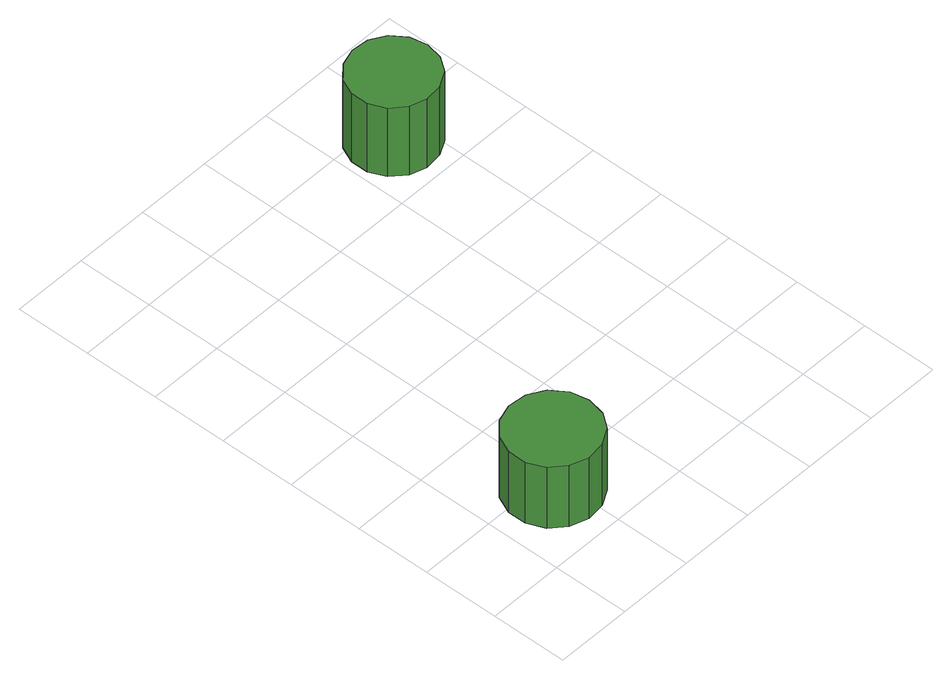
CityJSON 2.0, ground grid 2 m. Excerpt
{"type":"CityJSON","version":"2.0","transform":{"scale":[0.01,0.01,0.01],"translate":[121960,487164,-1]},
"CityObjects":{
"tree1":{"type":"SolitaryVegetationObject","attributes":{"function":"something"},"geometry":[{"type":"MultiSurface","lod":"1","boundaries":[[[0,1,2,3,4,5,6,7,8,9,10,11,12,13,14]],[[15,16,17,18,19,20,21,22,23,24,25,26,27,28,29]],[[0,29,28,1]],[[1,28,27,2]],[[2,27,26,3]],[[3,26,25,4]],[[4,25,24,5]],[[5,24,23,6]],[[6,23,22,7]],[[7,22,21,8]],[[8,21,20,9]],[[9,20,19,10]],[[10,19,18,11]],[[11,18,17,12]],[[12,17,16,13]],[[13,16,15,14]],[[14,15,29,0]]]}]},
"tree2":{"type":"SolitaryVegetationObject","attributes":{"function":"something"},"geometry":[{"type":"MultiSurface","lod":"1","boundaries":[[[30,31,32,33,34,35,36,37,38,39,40,41,42,43,44]],[[45,46,47,48,49,50,51,52,53,54,55,56,57,58,59]],[[30,59,58,31]],[[31,58,57,32]],[[32,57,56,33]],[[33,56,55,34]],[[34,55,54,35]],[[35,54,53,36]],[[36,53,52,37]],[[37,52,51,38]],[[38,51,50,39]],[[39,50,49,40]],[[40,49,48,41]],[[41,48,47,42]],[[42,47,46,43]],[[43,46,45,44]],[[44,45,59,30]]]}]},
"tree3":{"type":"SolitaryVegetationObject","attributes":{"function":"something"}}
},
"vertices":[
[291,168,253],[281,216,253],[252,256,253],[209,281,253],[160,286,253],[113,271,253],[76,238,253],[56,192,253],[56,143,253],[76,98,253],[113,65,253],[160,49,253],[209,55,253],[252,79,253],[281,119,253],[281,119,64],[252,79,64],[209,55,64],[160,49,64],[113,65,64],[76,98,64],[56,143,64],[56,192,64],[76,238,64],[113,271,64],[160,286,64],[209,281,64],[252,256,64],[281,216,64],[291,168,64],
[843,1143,277],[833,1189,277],[806,1226,277],[765,1250,277],[719,1254,277],[675,1240,277],[640,1209,277],[621,1166,277],[621,1120,277],[640,1077,277],[675,1046,277],[719,1032,277],[765,1037,277],[806,1060,277],[833,1098,277],[833,1098,65],[806,1060,65],[765,1037,65],[719,1032,65],[675,1046,65],[640,1077,65],[621,1120,65],[621,1166,65],[640,1209,65],[675,1240,65],[719,1254,65],[765,1250,65],[806,1226,65],[833,1189,65],[843,1143,65]
]}
